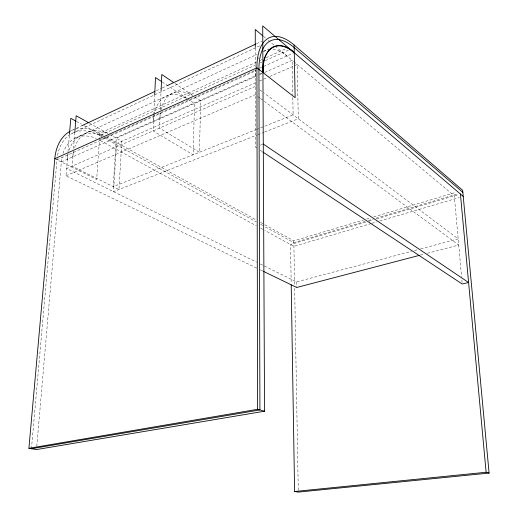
<?xml version="1.0" encoding="UTF-8"?>
<svg xmlns="http://www.w3.org/2000/svg" width="518" height="518" viewBox="0 0 518 518"><rect width="100%" height="100%" fill="white"/><g stroke="black" fill="none" stroke-linecap="round" stroke-linejoin="round"><path stroke-width="0.39" stroke-dasharray="2.59 1.94" d="M160.146 112.911L159.499 128.114L199.443 152.26L200.686 100.79L195.241 97.106M160.282 109.712L161.033 92.1M154.74 94.257L153.069 130.912L193.13 154.785L194.515 103.522L187.788 99.042M255.743 82.66L116.518 143.622L113.539 191.666L257.038 135.036M73.239 151.735L72.067 166.142L118.952 189.53L121.827 141.297L109.887 134.609M73.498 148.536L74.864 131.727M256.675 268.091L65.98 175.77L67.923 152.583M67.994 151.787L69.393 135.049M36.797 446.328L61.351 161.946A46.063 30.679 64.5 0 1 62.089 156.896M31.456 448.73L56.999 159.777A51.496 34.305 64.4 0 1 57.148 158.327M73.55 129.61L71.355 130.64A54.215 36.118 64.4 0 1 74.573 129.383M76.483 128.231L80.879 126.165M156.332 90.754L161.461 88.345M162.192 88.002L168.052 85.25M256.695 43.642L261.817 41.233M72.643 133.126L260.211 45.636M75.207 138.079L256.986 54.364M263.558 51.34L268.823 48.938M256.591 62.03L99.909 133.23A54.215 36.118 64.4 0 0 75.68 129.066M260.269 60.36L261.739 59.687M266.155 57.686L286.014 48.66M70.713 134.168A51.496 34.305 64.4 0 1 99.747 135.496L255.866 64.879M260.282 62.879L261.752 62.212M265.436 60.548L288.999 49.89M102.383 138.727L99.43 140.048L256.287 225.77M103.121 138.39L255.879 69.924M259.57 68.266L292.799 53.373M56.999 159.777L255.983 70.726M61.351 161.946L255.549 75.809M259.473 74.074L261.551 73.148M255.911 76.327L116.265 138.183L113.248 186.687L255.652 129.817M259.602 74.689L264.038 72.727M264.776 72.397L292.113 60.289L292.754 94.794M259.44 81.041L266.841 77.804M269.8 76.509L297.177 64.517L298.31 118.745L264.543 132.077M255.322 86.441L66.589 168.525L256.695 262.218M65.98 175.77L255.335 94.697L257.284 96.134M256.404 129.519L293.13 114.854L292.767 95.59M257.789 134.738L263.791 132.368M260.412 145.15L262.561 144.321M264.795 224.741L293.81 240.844L363.519 219.982M366.615 219.056L370.487 217.897M373.588 216.971L455.685 192.398M365.164 221.426L293.842 242.67L264.795 226.631M368.266 220.506L372.915 219.12M376.016 218.195L458.197 193.726M365.786 222.131L290.546 244.49L291.181 283.236M368.887 221.212L373.543 219.826M376.644 218.907L458.896 194.47M371.218 223.53L293.907 246.328L264.808 230.426M371.995 223.303L376.631 221.931M379.726 221.018L459.362 197.539M260.327 264.005L296.607 281.889L411.337 251.353M414.465 250.524L417.586 249.695M420.707 248.86L458.171 238.895L264.368 93.234M420.37 255.115L424.287 254.092M427.415 253.27L458.721 245.079L264.433 101.418M260.314 269.859L263.228 271.264M54.804 158.689L96.672 179.513L99.909 133.23L103.445 135.192M260.548 228.095L264.096 230.037M76.424 121.426L81.345 124.152M84.162 125.712L102.447 135.833M105.264 137.393L116.518 143.622M99.747 135.496L103.289 137.451M104.001 137.84L256.3 221.937M260.548 224.281L264.089 226.236M106.274 136.758L256.3 220.027M260.548 222.384L264.089 224.346M89.51 123.2L109.181 134.214M256.747 147.973L255.4 147.086L255.303 68.149M260.114 150.207L262.134 151.541M162.231 82.006L187.115 98.588M174.974 83.411L192.78 95.442M257.932 96.613L259.881 98.057M260.535 98.537L263.785 100.939M259.848 89.841L263.72 92.748M263.319 36.228L265.799 38.3M268.279 40.372L274.482 45.552M275.103 46.07L293.24 61.228M293.784 61.687L454.312 195.83L461.564 276.787M461.849 279.998L462.069 282.401M296.607 281.889L296.71 287.477M293.81 240.844L294.6 285.133M294.658 288.364L298.303 492.1M255.277 48.012L255.303 67.346M72.818 156.857A46.549 30.478 64.8 0 1 73.627 151.308M74.618 147.643A46.549 30.478 64.8 0 1 107.362 133.391M67.366 159.279A46.316 30.575 64.7 0 1 68.188 153.749M69.185 150.097A46.316 30.575 64.7 0 1 102.687 136.092M159.92 118.227A50.246 28.568 67.2 0 1 160.438 112.82M160.975 109.984A50.246 28.568 67.2 0 1 192.715 95.532M153.516 121.07A49.974 28.73 67 0 1 154.157 115.041M154.273 114.413A49.974 28.73 67 0 1 186.519 98.323M255.316 75.919A54.319 25.732 69 0 1 255.575 70.195M258.372 58.683A54.319 25.732 69 0 1 258.935 57.498M263.772 51.541A54.319 25.732 69 0 1 268.764 49.307M272.992 49.139A54.319 25.732 69 0 1 286.966 55.989M57.569 155.491A51.496 34.305 64.4 0 1 69.781 134.758M63.015 153.367A46.063 30.679 64.5 0 1 96.283 138.507"/><path stroke-width="0.78" d="M161.072 91.304L161.791 74.495L173.653 82.517M154.74 94.257L155.504 77.525L161.558 81.559M74.864 131.727L76.165 115.728L88.811 122.805M69.457 134.253L70.798 118.311L75.719 121.037M463.228 196.4L262.71 25.9L264.556 411.221L36.519 449.553L28.904 448.316L54.804 158.689A54.215 36.118 64.4 0 1 70.325 131.158M81.611 125.822L154.863 91.44M168.052 85.25L255.957 43.985M54.804 158.689L256.909 67.832A64.323 29.999 69.1 0 1 294.107 44.982L462.658 190.313L489.096 473.076L298.303 492.1L294.606 491.498L291.207 284.848M419.593 255.322L296.71 287.477L263.228 271.264M28.904 448.316L257.582 409.298L264.556 411.221M31.456 448.73L259.919 409.945L258.929 69.412A61.098 28.49 69.1 0 1 294.153 47.559L462.846 192.34M294.606 491.498L486.117 472.254L489.096 473.076M262.807 151.988L462.211 284.006L468.596 282.511L263.28 144.049M262.697 35.71L255.257 29.487L255.277 47.209M460.424 194.017L486.117 472.254M294.107 44.982L295.143 97.688L256.909 67.832L257.582 409.298M263.021 68.881L262.937 72.539A54.643 25.473 69.1 0 1 294.256 52.719C278.671 37.471 262.38 49.184 263.021 68.881"/></g></svg>
